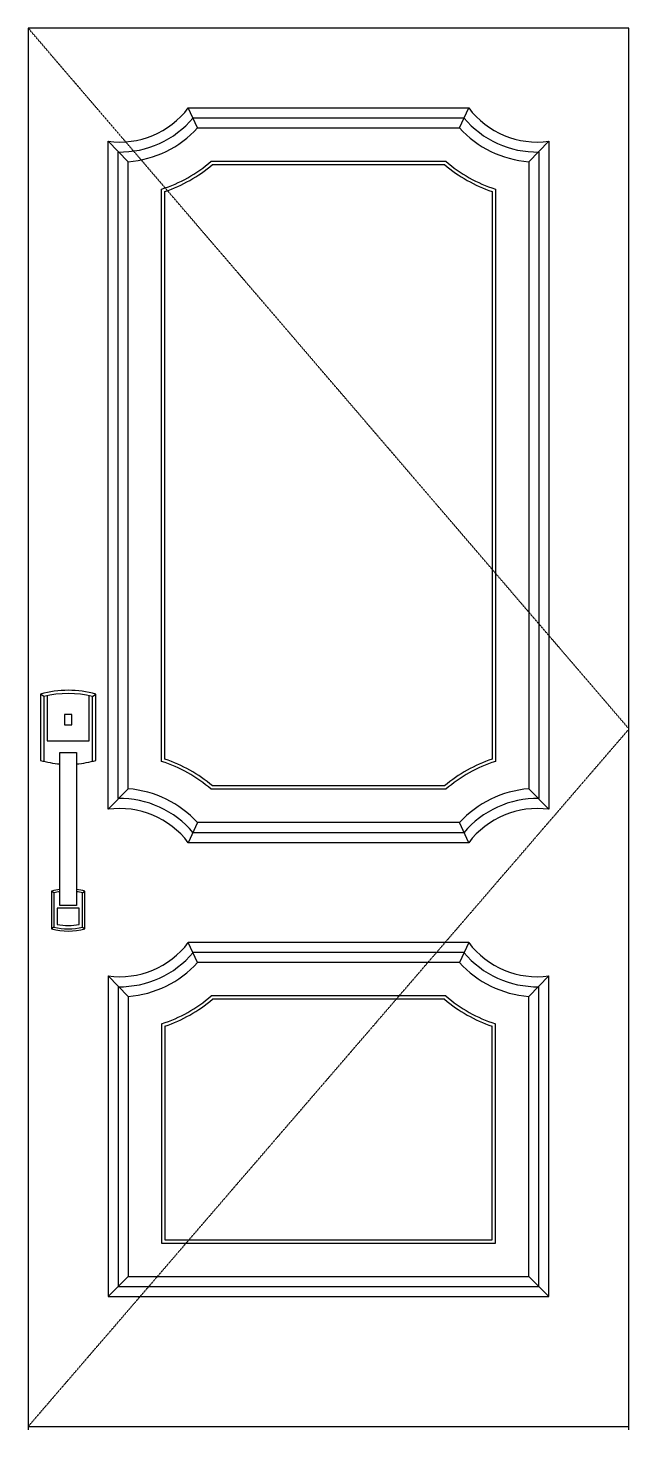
# Model space of a CAD drawing. Header units: millimetres. Extents: x 0 to 900, y 0 to 2100.
import ezdxf

# ---------------------------------------------------------------- set-up
doc = ezdxf.new("R2010")
doc.units = ezdxf.units.MM
doc.linetypes.add('DASHED2', pattern=[0.375, 0.25, -0.125])
for name, color, linetype in [('3', 3, 'Continuous'), ('7', 7, 'Continuous'), ('pivot', 8, 'Continuous')]:
    doc.layers.add(name, color=color, linetype=linetype)

msp = doc.modelspace()

# ---------------------------------------------------------------- linework, layer by layer
at = {"layer": '3'}
for p, q in [((254, 1950.4), (240, 1980.4)), ((646, 1950.4), (660, 1980.4)), ((247.2, 1965.4), (652.8, 1965.4)), ((150, 1899.7), (120, 1930.4)), ((135, 945.8), (135, 1914.2)), ((750, 1899.7), (780, 1930.4)), ((765, 1914.2), (765, 945.8)), ((274.2, 1900.4), (625.8, 1900.4)), ((276.1, 1895.4), (623.9, 1895.4)), ((200, 1001.2), (200, 1858.8)), ((205, 1004.9), (205, 1855.2)), ((695, 1855.2), (695, 1004.9)), ((700, 1858.8), (700, 1001.2)), ((23.7, 1098.6), (18.7, 1102.4)), ((23.7, 1098.6), (23.7, 1001.6)), ((28.6, 1099.7), (28.6, 1032.3)), ((91.7, 1032.3), (91.7, 1099.7)), ((96.7, 1098.6), (101.6, 1102.4)), ((96.7, 1001.6), (96.7, 1098.6)), ((28.6, 1032.3), (91.7, 1032.3)), ((150, 960.4), (120, 929.7)), ((625.8, 959.7), (274.2, 959.7)), ((623.9, 964.7), (276.1, 964.7)), ((750, 960.4), (780, 929.7)), ((254, 909.7), (240, 879.7)), ((660, 879.7), (646, 909.7)), ((652.8, 894.7), (247.2, 894.7)), ((38.6, 804.6), (35.3, 807.2)), ((38.6, 804.6), (38.6, 753.3)), ((81.7, 804.6), (85, 807.2)), ((81.7, 753.3), (81.7, 804.6)), ((76.8, 781.5), (43.6, 781.5)), ((43.6, 781.5), (43.6, 757.3)), ((76.8, 757.3), (76.8, 781.5)), ((76.8, 781.5), (76.8, 781.5)), ((38.6, 753.3), (35.3, 750.8)), ((81.7, 753.3), (85, 750.8)), ((254, 700.1), (240, 730.1)), ((652.8, 715.1), (247.2, 715.1)), ((660, 730.1), (646, 700.1)), ((150, 649.4), (120, 680.1)), ((780, 680.1), (750, 649.4)), ((135, 663.9), (135, 214.7)), ((765, 214.7), (765, 663.9)), ((625.8, 650.1), (274.2, 650.1)), ((623.9, 645.1), (276.1, 645.1)), ((200, 608.5), (200, 279.7)), ((205, 604.9), (205, 284.7)), ((695, 284.7), (695, 604.9)), ((700, 279.7), (700, 608.5)), ((200, 279.7), (700, 279.7)), ((205, 284.7), (695, 284.7)), ((150, 229.7), (120, 199.7)), ((135, 214.7), (765, 214.7)), ((750, 229.7), (780, 199.7)), ((0, 5), (900, 5))]:
    msp.add_line(p, q, dxfattribs=at)
for centre, radius, start, end in [((137.4, 2057.7), 143.5, 269.0509, 319.9629), ((762.6, 2057.7), 143.5, 220.0371, 270.9491), ((137.4, 2057.7), 208.5, 287.4808, 311.0181), ((137.4, 2057.7), 213.5, 288.4678, 310.5136), ((762.6, 2057.7), 213.5, 229.4864, 251.5322), ((762.6, 2057.7), 208.5, 228.9819, 252.5192), ((60.2, 954.1), 149, 75.8172, 104.1828), ((137.4, 802.4), 208.5, 48.9819, 72.5192), ((137.4, 802.4), 213.5, 49.4864, 71.5322), ((762.6, 802.4), 213.5, 108.4678, 130.5136), ((762.6, 802.4), 208.5, 107.4808, 131.0181), ((137.4, 802.4), 143.5, 40.0371, 90.9491), ((762.6, 802.4), 143.5, 89.0509, 139.9629), ((60.2, 718.2), 89, 98.0323, 104.0166), ((60.2, 718.2), 89, 75.9834, 81.9677), ((60.2, 839.7), 84.1, 258.6186, 281.3814), ((60.2, 839.7), 89, 255.9834, 284.0166), ((137.4, 807.4), 143.5, 269.0509, 319.9629), ((762.6, 807.4), 143.5, 220.0371, 270.9491), ((137.4, 807.4), 208.5, 287.4808, 311.0181), ((137.4, 807.4), 213.5, 288.4678, 310.5136), ((762.6, 807.4), 213.5, 229.4864, 251.5322), ((762.6, 807.4), 208.5, 228.9819, 252.5192)]:
    msp.add_arc(centre, radius, start, end, dxfattribs=at)
at = {"layer": '7'}
for p, q in [((900, 2100), (0, 2100)), ((0, 2100), (0, 0)), ((900, 0), (900, 2100)), ((240, 1980.4), (660, 1980.4)), ((254, 1950.4), (646, 1950.4)), ((120, 929.7), (120, 1930.4)), ((780, 1930.4), (780, 929.7)), ((150, 960.4), (150, 1899.7)), ((750, 1899.7), (750, 960.4)), ((18.7, 1102.4), (18.7, 1002.9)), ((101.6, 1002.9), (101.6, 1102.4)), ((65.6, 1071.6), (54.7, 1071.6)), ((54.7, 1071.6), (54.7, 1056)), ((65.6, 1056), (65.6, 1071.6)), ((54.7, 1056), (65.6, 1056)), ((47.7, 785.4), (47.7, 1014.6)), ((47.7, 1014.6), (72.6, 1014.6)), ((72.6, 1014.6), (72.6, 785.4)), ((646, 909.7), (254, 909.7)), ((660, 879.7), (240, 879.7)), ((35.3, 807.2), (35.3, 750.8)), ((85, 750.8), (85, 807.2)), ((72.6, 785.4), (47.7, 785.4)), ((660, 730.1), (240, 730.1)), ((646, 700.1), (254, 700.1)), ((120, 680.1), (120, 199.7)), ((780, 199.7), (780, 680.1)), ((150, 649.4), (150, 229.7)), ((750, 229.7), (750, 649.4)), ((150, 229.7), (750, 229.7)), ((120, 199.7), (780, 199.7))]:
    msp.add_line(p, q, dxfattribs=at)
for centre, radius, start, end in [((137.4, 2057.7), 128.5, 262.2269, 323.0129), ((762.6, 2057.7), 128.5, 216.9871, 277.7731), ((137.4, 2057.7), 158.5, 274.5687, 317.3867), ((762.6, 2057.7), 158.5, 222.6133, 265.4313), ((60.2, 954.1), 153.9, 74.3699, 105.6301), ((60.2, 1151.1), 153.9, 254.3699, 265.3639), ((60.2, 1151.1), 153.9, 274.6361, 285.6301), ((137.4, 802.4), 158.5, 42.6133, 85.4313), ((762.6, 802.4), 158.5, 94.5687, 137.3867), ((137.4, 802.4), 128.5, 36.9871, 97.7731), ((762.6, 802.4), 128.5, 82.2269, 143.0129), ((60.2, 718.2), 92.4, 97.742, 105.6301), ((60.2, 718.2), 92.4, 74.3699, 82.258), ((60.2, 839.7), 92.4, 254.3699, 285.6301), ((137.4, 807.4), 128.5, 262.2269, 323.0129), ((762.6, 807.4), 128.5, 216.9871, 277.7731), ((137.4, 807.4), 158.5, 274.5687, 317.3867), ((762.6, 807.4), 158.5, 222.6133, 265.4313)]:
    msp.add_arc(centre, radius, start, end, dxfattribs=at)
at = {"layer": 'pivot', "linetype": 'DASHED2', "ltscale": 0.15}
for p, q in [((0, 2100), (900, 1050)), ((900, 1050), (0, 5))]:
    msp.add_line(p, q, dxfattribs=at)

doc.saveas('drawing.dxf')
